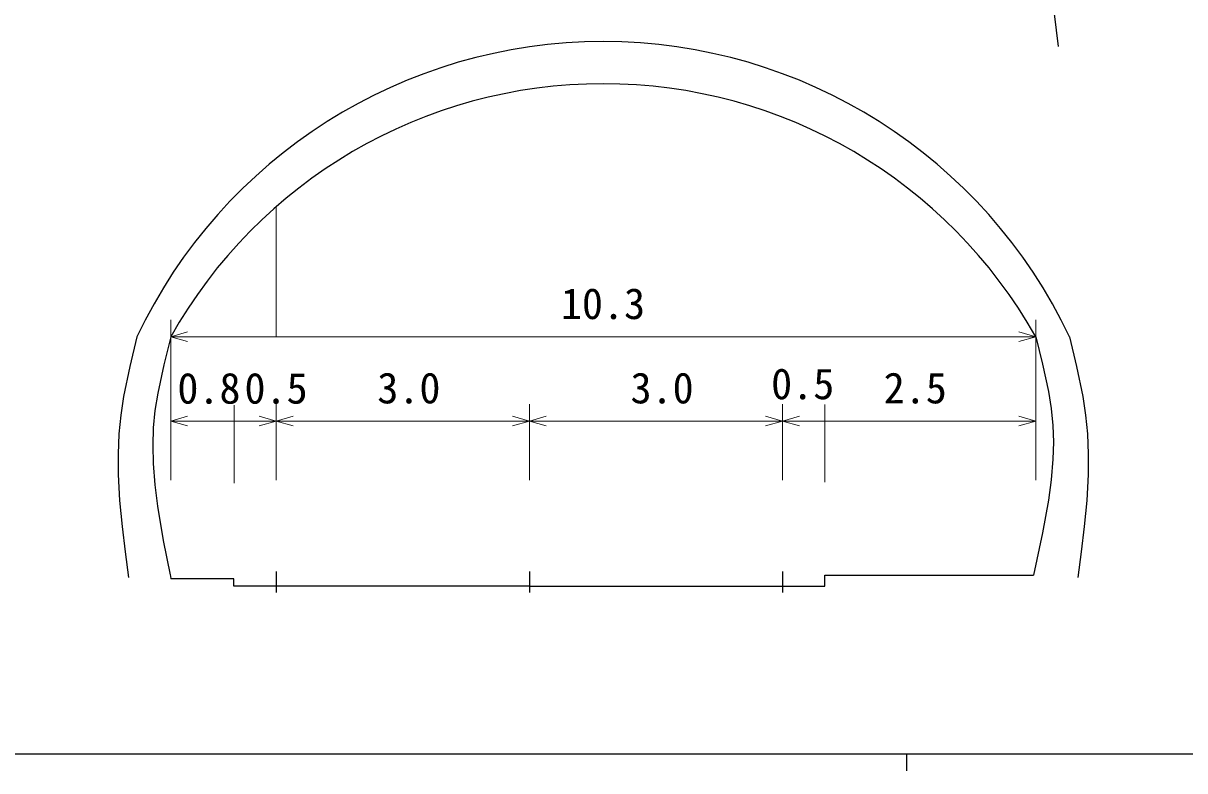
# Model space of a CAD drawing. Units: millimetres, scale not verified. Extents: x 40000 to 680000, y 20000 to 380000.
# Drawn here: x 315665 to 384482, y 204000 to 248315 of the extents above; entities that cross this region are included whole.
import ezdxf
from ezdxf.enums import TextEntityAlignment as Align

# ---------------------------------------------------------------- set-up
doc = ezdxf.new("R2010")
doc.units = ezdxf.units.MM
doc.header["$LTSCALE"] = 1000
for name, color, linetype, lineweight in [('M-BGD', 7, 'Continuous', 25), ('M-STR-HTXT', 7, 'Continuous', 13), ('M-TTL-BAND', 7, 'Continuous', 25)]:
    doc.layers.add(name, color=color, linetype=linetype, lineweight=lineweight)
doc.styles.add('ＭＳ ゴシック', font='')
doc.styles.get('ＭＳ ゴシック').set_extended_font_data('MS Gothic')

msp = doc.modelspace()

# ---------------------------------------------------------------- linework, layer by layer
at = {"layer": 'M-BGD'}
for p, q in [((372827, 280131), (376986, 246935)), ((322400, 229729), (321975, 227960)), ((324400, 229729), (323986, 228066)), ((375650, 229729), (376062, 228105)), ((377650, 229729), (378075, 227960)), ((321975, 227960), (321611, 226186)), ((323986, 228066), (323630, 226391)), ((376062, 228105), (376412, 226479)), ((378075, 227960), (378440, 226186)), ((376412, 226479), (376571, 225477)), ((321611, 226186), (321442, 225084)), ((323630, 226391), (323469, 225359)), ((378440, 226186), (378608, 225084)), ((321442, 225084), (321332, 223968)), ((323469, 225359), (323369, 224325)), ((376571, 225477), (376669, 224473)), ((378608, 225084), (378718, 223968)), ((376669, 224473), (376699, 223476)), ((321332, 223968), (321282, 222768)), ((323369, 224325), (323334, 223279)), ((378718, 223968), (378768, 222768)), ((323334, 223279), (323359, 222221)), ((376699, 223476), (376669, 222466)), ((321282, 222768), (321292, 221564)), ((376669, 222466), (376566, 221256)), ((378768, 222768), (378758, 221564)), ((323359, 222221), (323458, 220951)), ((321292, 221564), (321376, 220026)), ((323458, 220951), (323617, 219679)), ((376566, 221256), (376401, 220034)), ((378758, 221564), (378674, 220026)), ((321376, 220026), (321521, 218484)), ((323617, 219679), (323963, 217647)), ((376401, 220034), (376054, 218112)), ((378674, 220026), (378530, 218484)), ((321521, 218484), (321700, 216979)), ((378530, 218484), (378350, 216979)), ((323963, 217647), (324369, 215612)), ((376054, 218112), (375526, 215597)), ((321700, 216979), (321900, 215463)), ((378350, 216979), (378150, 215463)), ((324369, 215612), (324384, 215543)), ((324384, 215543), (324400, 215388)), ((330650, 215813), (330650, 214563)), ((345650, 215813), (345650, 214563)), ((360650, 215813), (360650, 214563)), ((363150, 214938), (363150, 215597)), ((363150, 215597), (375526, 215597)), ((328150, 215388), (324400, 215388)), ((328150, 214938), (328150, 215388)), ((330650, 214938), (328150, 214938)), ((345650, 214938), (330650, 214938)), ((345650, 214938), (360650, 214938)), ((360650, 214938), (363150, 214938))]:
    msp.add_line(p, q, dxfattribs=at)
for centre, radius, start, end in [((350025, 216675), 30554, 25.29279, 154.70721), ((350025, 215341), 29388, 29.31351, 150.68649)]:
    msp.add_arc(centre, radius, start, end, dxfattribs=at)
at = {"layer": 'M-STR-HTXT'}
for p, q in [((330650, 229729), (330650, 237438)), ((324400, 221229), (324400, 230729)), ((375650, 230729), (375650, 221229)), ((324400, 229729), (325400, 230014)), ((374650, 230017), (375650, 229729)), ((325400, 229442), (324400, 229729)), ((324400, 229729), (375650, 229729)), ((375650, 229729), (374650, 229444)), ((330650, 225729), (330650, 221229)), ((345650, 225729), (345650, 221229)), ((360650, 225729), (360650, 221229)), ((363154, 221118), (363154, 225720)), ((328163, 221047), (328163, 225676)), ((324400, 224729), (325400, 225014)), ((325400, 224442), (324400, 224729)), ((324400, 224729), (330650, 224729)), ((329650, 225017), (330650, 224729)), ((330650, 224729), (329650, 224444)), ((330650, 224729), (331650, 225014)), ((331650, 224442), (330650, 224729)), ((330650, 224729), (345650, 224729)), ((344650, 225017), (345650, 224729)), ((345650, 224729), (344650, 224444)), ((345650, 224729), (346650, 225014)), ((346650, 224442), (345650, 224729)), ((345650, 224729), (359400, 224729)), ((359400, 224729), (375650, 224729)), ((359650, 225017), (360650, 224729)), ((360650, 224729), (359650, 224444)), ((360650, 224729), (361650, 225014)), ((361650, 224442), (360650, 224729)), ((374650, 225017), (375650, 224729)), ((375650, 224729), (374650, 224444))]:
    msp.add_line(p, q, dxfattribs=at)
at = {"layer": 'M-TTL-BAND'}
for p, q in [((40000, 205000), (579000, 205000)), ((368000, 205000), (368000, 204000))]:
    msp.add_line(p, q, dxfattribs=at)

# ---------------------------------------------------------------- texts
at = {"layer": 'M-STR-HTXT', "style": 'ＭＳ ゴシック'}
for s, p in [('10.3', (347519, 230229)), ('0.5', (359975, 225477)), ('0.8', (324797, 225214)), ('0.5', (328773, 225214)), ('3.0', (336644, 225229)), ('3.0', (351644, 225229)), ('2.5', (366644, 225229))]:
    msp.add_text(s, height=1833, dxfattribs=at).set_placement(p, align=Align.BOTTOM_LEFT)

doc.saveas('drawing.dxf')
